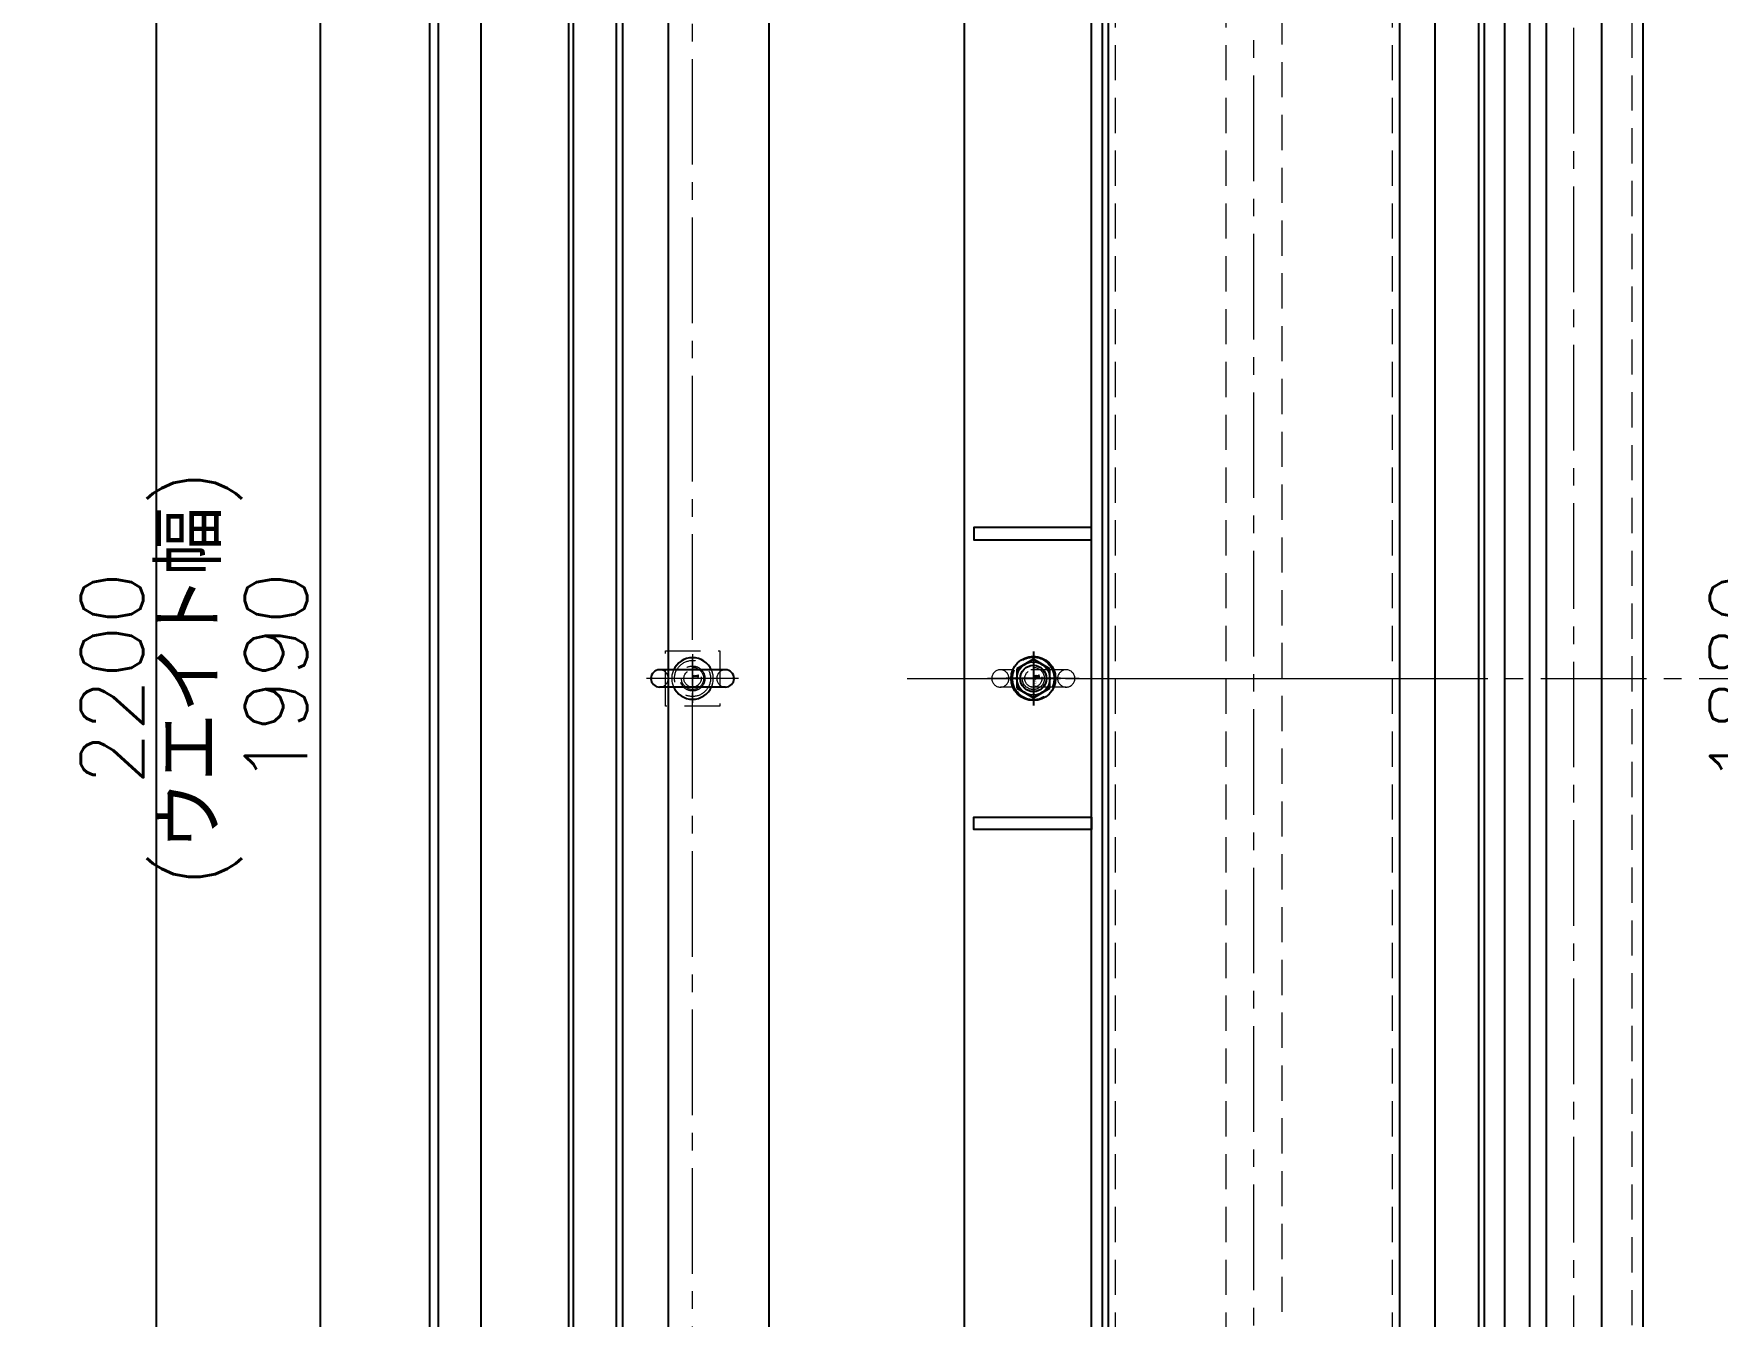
# Model space of a CAD drawing. Header units: millimetres. Extents: x -8731 to 85711, y -14522 to 31379.
# Drawn here: x 70003 to 71217, y 4428 to 5353 of the extents above; entities that cross this region are included whole.
import ezdxf
from ezdxf import colors
from ezdxf.entities.mleader import LeaderData, LeaderLine
from ezdxf.enums import TextEntityAlignment as Align
from ezdxf.math import Vec2, Vec3

# ---------------------------------------------------------------- set-up
doc = ezdxf.new("R2010")
doc.units = ezdxf.units.MM
doc.header["$LTSCALE"] = 4
doc.header["$PDMODE"] = 99
doc.header["$PDSIZE"] = 1
for name, pattern in [('CENTER2', [28.575, 19.05, -3.175, 3.175, -3.175]), ('HIDDEN', [9.525, 6.35, -3.175]), ('PHANTOM2', [31.75, 15.875, -3.175, 3.175, -3.175, 3.175, -3.175])]:
    doc.linetypes.add(name, pattern=pattern)
for name, color, linetype, lineweight in [('04_HIDDEN', 2, 'HIDDEN', 13), ('05_CENTER', 4, 'CENTER2', 13), ('06_PHANTOM', 2, 'PHANTOM2', 13), ('08_DIM', 3, 'Continuous', 13)]:
    doc.layers.add(name, color=color, linetype=linetype, lineweight=lineweight)
doc.layers.add('10_DRAFT', color=8, linetype='Continuous', lineweight=0, plot=False)
doc.styles.add('KANJI0', font='txt.shx', dxfattribs={"width": 0.9, "height": 30, "bigfont": 'bigfont'})
doc.styles.add('KSS_TXT', font='txt.shx', dxfattribs={"bigfont": 'extfont2.shx'})
doc.styles.get("Standard").update_dxf_attribs({"font": 'txt.shx', "bigfont": 'extfont2.shx'})
doc.dimstyles.new('KSS_DIM', dxfattribs={"dimscale": 3, "dimtxt": 3, "dimasz": 2.5, "dimexe": 1.25, "dimexo": 0.625, "dimtad": 1, "dimdsep": 46, "dimtxsty": 'KSS_TXT', "dimblk": 'OPEN30', "dimcen": 0, "dimazin": 2, "dimtfac": 0.75, "dimtmove": 0, "dimatfit": 3, "dimldrblk": 'OPEN30', "dimfxl": 1, "dimtolj": 1, "dimarcsym": 0})

# ---------------------------------------------------------------- blocks, each defined once
blk = doc.blocks.new('_Open30')
at = {"color": 0, "linetype": 'ByBlock', "lineweight": -2}
for p, q in [((-1, 0.268), (0, 0)), ((0, 0), (-1, -0.268)), ((0, 0), (-1, 0))]:
    blk.add_line(p, q, dxfattribs=at)
blk = doc.blocks.new('*D4580')
at = {"layer": '08_DIM', "color": 0, "lineweight": -2, "transparency": 16777216}
for p, q in [((70415.7, 5987.9), (70072.3, 5987.9)), ((70091, 5950.4), (70091, 3825.4)), ((70415.7, 3787.9), (70072.3, 3787.9))]:
    blk.add_line(p, q, dxfattribs=at)
at = {"layer": 'Defpoints', "color": 0, "transparency": 16777216}
for p in [(70425, 5987.9), (70091, 3787.9), (70425, 3787.9)]:
    blk.add_point(p, dxfattribs=at)
at = {"layer": '08_DIM', "color": 0, "lineweight": -2, "transparency": 16777216, "xscale": 37.5, "yscale": 37.5, "zscale": 37.5}
for p, rotation in [((70091, 5987.9), 90), ((70091, 3787.9), 270)]:
    blk.add_blockref('_Open30', p, dxfattribs=dict(at, rotation=rotation))
at = {"layer": '08_DIM', "color": 0, "transparency": 16777216, "char_height": 45, "attachment_point": 5, "rotation": 90, "style": 'KSS_TXT'}
for s, insert in [('\\A1;(ウエイト幅)', (70122.9, 4887.9)), ('\\A1;2200', (70059.2, 4887.9))]:
    blk.add_mtext(s, dxfattribs=dict(at, insert=insert))
blk = doc.blocks.new('AM_BALLOON1')
at = {"transparency": 16777216}
blk.add_circle((0, 0), 5, dxfattribs=at)
blk.add_attdef('B_NUMBER', text='', height=3, dxfattribs=at).set_placement((0, 0), align=Align.MIDDLE_CENTER)
blk = doc.blocks.new('_OPEN')
at = {"color": 0, "linetype": 'ByBlock'}
for p, q in [((-1, 0.167), (0, 0)), ((0, 0), (-1, -0.167)), ((0, 0), (-1, 0))]:
    blk.add_line(p, q, dxfattribs=at)
blk = doc.blocks.new('*D4585')
at = {"layer": '08_DIM', "color": 0, "lineweight": -2, "transparency": 16777216}
for p, q in [((70306, 5882.9), (70190.6, 5882.9)), ((70209.3, 5845.4), (70209.3, 3930.4)), ((70306, 3892.9), (70190.6, 3892.9))]:
    blk.add_line(p, q, dxfattribs=at)
at = {"layer": 'Defpoints', "color": 0, "transparency": 16777216}
for p in [(70315.4, 5882.9), (70209.3, 3892.9), (70315.4, 3892.9)]:
    blk.add_point(p, dxfattribs=at)
at = {"layer": '08_DIM', "color": 0, "lineweight": -2, "transparency": 16777216, "xscale": 37.5, "yscale": 37.5, "zscale": 37.5}
for p, rotation in [((70209.3, 5882.9), 90), ((70209.3, 3892.9), 270)]:
    blk.add_blockref('_Open30', p, dxfattribs=dict(at, rotation=rotation))
at = {"layer": '08_DIM', "color": 0, "transparency": 16777216, "insert": (70177.4, 4887.9), "char_height": 45, "attachment_point": 5, "rotation": 90, "style": 'KSS_TXT'}
blk.add_mtext('\\A1;1990', dxfattribs=at)
blk = doc.blocks.new('A$C092B7092_1_1_1')
at = {"color": 0}
blk.add_line((82, -1000), (82, 1000), dxfattribs=at)
for points in [[(90, 1000), (-10, 1000), (-10, -1000), (90, -1000)], [(480, 1000), (380, 1000), (380, -1000), (480, -1000)], [(82, 109), (-3, 109), (-3, 100), (82, 100)], [(82, -109), (-3, -109), (-3, -100), (82, -100)]]:
    blk.add_lwpolyline(points, close=True, dxfattribs=at)
blk.add_circle((40, 0), 9.5, dxfattribs=at)
at = {"layer": '04_HIDDEN'}
blk.add_line((472, -1000), (472, 1000), dxfattribs=at)
at = {"layer": '05_CENTER'}
for p, q in [((40, -14.8), (40, 14.8)), ((-51.1, 0), (2727.2, 0)), ((54.8, 0), (25.2, 0))]:
    blk.add_line(p, q, dxfattribs=at)
blk = doc.blocks.new('*D4657')
at = {"layer": '08_DIM', "color": 0, "lineweight": -2, "transparency": 16777216}
for p, q in [((70996.5, 5827.9), (71285.3, 5827.9)), ((71266.5, 3985.4), (71266.5, 5790.4)), ((70996.5, 3947.9), (71285.3, 3947.9))]:
    blk.add_line(p, q, dxfattribs=at)
at = {"layer": 'Defpoints', "color": 0, "transparency": 16777216}
for p in [(70987.1, 5827.9), (71266.5, 5827.9), (70987.1, 3947.9)]:
    blk.add_point(p, dxfattribs=at)
at = {"layer": '08_DIM', "color": 0, "lineweight": -2, "transparency": 16777216, "xscale": 37.5, "yscale": 37.5, "zscale": 37.5}
for p, rotation in [((71266.5, 5827.9), 90), ((71266.5, 3947.9), 270)]:
    blk.add_blockref('_Open30', p, dxfattribs=dict(at, rotation=rotation))
at = {"layer": '08_DIM', "color": 0, "transparency": 16777216, "char_height": 45, "attachment_point": 5, "rotation": 90, "style": 'KSS_TXT'}
for s, insert in [('\\A1;(水切りローラ幅)', (71298.4, 4887.9)), ('\\A1;1880', (71234.6, 4887.9))]:
    blk.add_mtext(s, dxfattribs=dict(at, insert=insert))
blk = doc.blocks.new('A$C28E42BC9_1_1')
at = {"color": 0}
for p, q in [((23.7, 6.2), (-23.8, 6.2)), ((23.7, -6.3), (-23.8, -6.3))]:
    blk.add_line(p, q, dxfattribs=at)
for centre, radius, start, end in [((0, 0), 15, 23.5782, 156.4218), ((-23.8, 0), 6.25, 90, 270), ((23.7, 0), 6.25, 270, 90), ((0, 0), 15, 203.5782, 336.4218)]:
    blk.add_arc(centre, radius, start, end, dxfattribs=at)
at = {"layer": '04_HIDDEN', "color": 0}
for radius in [8, 6.25]:
    blk.add_circle((0, 0), radius, dxfattribs=at)
for centre, radius, start, end in [((-23.8, 0), 6.25, 270, 90), ((0, 0), 15, 156.4218, 203.5782), ((0, 0), 15, 336.4218, 23.5782), ((23.7, 0), 6.25, 90, 270)]:
    blk.add_arc(centre, radius, start, end, dxfattribs=at)
at = {"layer": '05_CENTER', "color": 0}
for p, q in [((0, 17.5), (0, -17.5)), ((33.1, 0), (-33.1, 0))]:
    blk.add_line(p, q, dxfattribs=at)
at = {"layer": '10_DRAFT'}
for p, q in [((0, 6.2), (0, -6.3)), ((0, -5), (0, 5)), ((0, -4), (0, 4))]:
    blk.add_line(p, q, dxfattribs=at)
at = {"layer": '10_DRAFT', "style": 'KSS_TXT'}
blk.add_text('M16', height=1.5, dxfattribs=at).set_placement((0.5, 0.9))
blk = doc.blocks.new('M16Bv_1_1_1')
at = {"color": 0, "linetype": 'CENTER2'}
for p, q in [((0, 19.5), (0, -19.5)), ((-19.5, 0), (19.5, 0))]:
    blk.add_line(p, q, dxfattribs=at)
at = {"color": 0}
for p, q in [((-6.9, 12), (-13.9, 0)), ((6.9, 12), (-6.9, 12)), ((13.9, 0), (6.9, 12)), ((-13.9, 0), (-6.9, -12)), ((-6.9, -12), (6.9, -12)), ((6.9, -12), (13.9, 0))]:
    blk.add_line(p, q, dxfattribs=at)
for radius in [16, 12]:
    blk.add_circle((0, 0), radius, dxfattribs=at)
at = {"layer": '10_DRAFT', "style": 'KANJI0', "width": 0.82}
blk.add_text('Ｍ１６', height=1.71, dxfattribs=at).set_placement((0.4, 0.2))
blk = doc.blocks.new('A$C71EB648A_1_1')
at = {"color": 0}
for p, q in [((-945, 819.2), (945, 819.2)), ((-945, 788.4), (945, 788.4)), ((-945, 690.7), (945, 690.7)), ((-945, 686.1), (945, 686.1)), ((-945, 68.5), (945, 68.5)), ((-945, 64.5), (945, 64.5)), ((945, 20), (-945, 20)), ((945, -20), (-945, -20))]:
    blk.add_line(p, q, dxfattribs=at)
for points in [[(-945, 825.5), (945, 825.5), (945, 725.3), (-945, 725.3)], [(-945, 653.3), (945, 653.3), (945, 722.1), (-945, 722.1)], [(-945, 31.7), (945, 31.7), (945, 100.3), (-945, 100.3)]]:
    blk.add_lwpolyline(points, close=True, dxfattribs=at)
at = {"layer": '05_CENTER'}
blk.add_line((-1092.8, 0), (1092.8, 0), dxfattribs=at)
at = {"layer": '10_DRAFT'}
blk.add_line((0, 20), (0, -20), dxfattribs=at)
blk = doc.blocks.new('A$C5FBC6F7F_1_1')
at = {"color": 0}
for points in [[(-1098, 55), (1098, 55), (1100, 53), (1100, -53), (1098, -55), (-1098, -55), (-1100, -53), (-1100, 53)], [(-20, 19.6), (20, 19.6), (20, -19.6), (-20, -19.6)]]:
    blk.add_lwpolyline(points, close=True, dxfattribs=at)
blk.add_circle((0, 0), 9, dxfattribs=at)
at = {"layer": '04_HIDDEN'}
blk.add_circle((0, 0), 13, dxfattribs=at)
at = {"layer": '05_CENTER'}
for p, q in [((0, -26.3), (0, 26.3)), ((-1115.2, 0), (1115.2, 0))]:
    blk.add_line(p, q, dxfattribs=at)
blk = doc.blocks.new('A$C11311CD3_1_1_1')
at = {"color": 0}
blk.add_lwpolyline([(-939, 105), (939, 105), (940, 104), (940, -104), (939, -105), (-939, -105), (-940, -104), (-940, 104)], close=True, dxfattribs=at)
at = {"layer": '04_HIDDEN'}
for p, q in [((-940, 100), (940, 100)), ((-940, -99.9), (940, -99.9))]:
    blk.add_line(p, q, dxfattribs=at)
for points in [[(-940, 20), (940, 20)], [(940, -20), (-940, -20)]]:
    blk.add_lwpolyline(points, dxfattribs=at)
at = {"layer": '05_CENTER'}
blk.add_line((-1012.8, 0), (1012.8, 0), dxfattribs=at)
at = {"layer": '10_DRAFT'}
blk.add_line((0, 105), (0, -105), dxfattribs=at)
blk = doc.blocks.new('A$C634646EC_1_1')
for name, p in [('A$C71EB648A_1_1', (1050, 68.5)), ('A$C11311CD3_1_1_1', (1050, 299.3))]:
    blk.add_blockref(name, p)
at = {"color": 4, "rotation": 270}
blk.add_blockref('A$C28E42BC9_1_1', (1050, 704.4), dxfattribs=at)
at = {"layer": '04_HIDDEN'}
blk.add_blockref('A$C5FBC6F7F_1_1', (1050, 704.4), dxfattribs=at)

msp = doc.modelspace()

# ---------------------------------------------------------------- linework, layer by layer
msp.add_line((70533.0474, 5832.90432), (70533.0474, 3942.90432))
at = {"layer": '06_PHANTOM', "color": 6}
msp.add_lwpolyline([(70988.13459, 5837.90432), (73297.43592, 5837.90432), (73297.43592, 3937.90432), (70988.13459, 3937.90432)], close=True, dxfattribs=at)

# ---------------------------------------------------------------- block references
for name, p, rotation in [('A$C634646EC_1_1', (71182.43592, 3837.90432), 90), ('M16Bv_1_1_1', (70723.93592, 4887.90432), 270)]:
    msp.add_blockref(name, p, dxfattribs=dict(rotation=rotation))
msp.add_blockref('A$C092B7092_1_1_1', (70683.93592, 4887.90432))
at = {"layer": '04_HIDDEN', "color": 4}
msp.add_blockref('A$C28E42BC9_1_1', (70723.93592, 4887.90432), dxfattribs=at)

# ---------------------------------------------------------------- dimensions: what is measured, and where the dimension line sits
at = {"layer": '08_DIM', "color": 1}
dim = msp.add_linear_dim(base=(70091.03757, 3787.90432), p1=(70425.0474, 5987.90432), p2=(70425.0474, 3787.90432), angle=90, dimstyle='KSS_DIM', override={"dimscale": 15, "dimpost": '\\X(ウエイト幅)'}, dxfattribs=at)
dim.commit()
dim.dimension.update_dxf_attribs({"geometry": '*D4580', "text_midpoint": (70091.03757, 4887.90432)})
at = {"layer": '08_DIM'}
dim = msp.add_linear_dim(base=(70209.31174, 3892.90432), p1=(70315.39889, 5882.90432), p2=(70315.39889, 3892.90432), angle=90, dimstyle='KSS_DIM', override={"dimscale": 15}, dxfattribs=at)
dim.commit()
dim.dimension.update_dxf_attribs({"geometry": '*D4585', "text_midpoint": (70177.43674, 4887.90432)})
at = {"layer": '08_DIM', "color": 1}
dim = msp.add_linear_dim(base=(71266.51802, 5827.90432), p1=(70987.13459, 3947.90432), p2=(70987.13459, 5827.90432), angle=90, dimstyle='KSS_DIM', override={"dimscale": 15, "dimpost": '\\X(水切りローラ幅)'}, dxfattribs=at)
dim.commit()
dim.dimension.update_dxf_attribs({"geometry": '*D4657', "text_midpoint": (71266.51802, 4887.90432), "dimtype": 160})

# ---------------------------------------------------------------- leaders
at = {"layer": '08_DIM'}
ml = msp.add_multileader_block('Standard', dxfattribs=at)
ml.set_content('AM_BALLOON1', color=256, scale=15)
ml.set_attribute('B_NUMBER', 'D', width=0)
ml.set_leader_properties(color=256, linetype='ByLayer', lineweight=-1)
ml.set_arrow_properties(name='OPEN')
ml.build(insert=Vec2(0, 0))
ml.multileader.update_dxf_attribs({"leader_type": 0, "has_dogleg": 0, "text_right_attachment_type": 6, "dogleg_length": 0, "arrow_head_size": 30, "scale": 15, "block_connection_type": 1})
ctx = ml.context
ctx.base_point, ctx.scale, ctx.char_height, ctx.arrow_head_size, ctx.landing_gap_size, ctx.plane_origin = Vec3(71378.15101, 6803.23474), 15, 60, 30, 30, Vec3(71378.15101, 6803.23474)
ctx.right_attachment, ctx.attachment_type = 6, 1
notes = []
notes.append((ctx, [(0, (0, 0, 0), (0, 0), (1, 0), 1, [])]))
ctx.block.insert = Vec3(71378.15101, 6803.23474)
for ctx, leaders in notes:
    for number, flags, end, landing, length, lines in leaders:
        leader = LeaderData()
        leader.index, (leader.has_last_leader_line, leader.has_dogleg_vector, leader.attachment_direction) = number, flags
        leader.last_leader_point, leader.dogleg_vector, leader.dogleg_length = Vec3(end), Vec3(landing), length
        for number, points, colour, breaks in lines:
            line = LeaderLine()
            line.index, line.vertices, line.color, line.breaks = number, Vec3.list(points), colors.encode_raw_color(colour), breaks
            leader.lines.append(line)
        ctx.leaders.append(leader)

doc.saveas('drawing.dxf')
